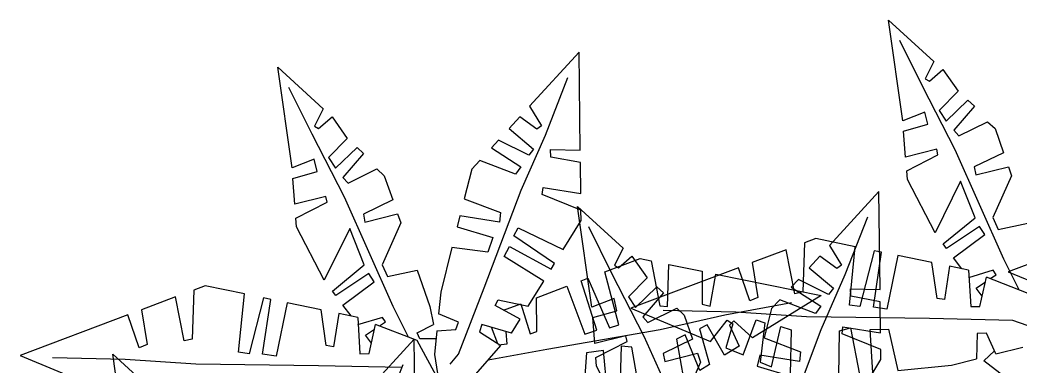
# Model space of a CAD drawing. Header units: millimetres. Extents: x 285 to 2285, y 238 to 2522.
# Drawn here: x 534.1 to 631.2, y 1603.8 to 1637.5 of the extents above; entities that cross this region are included whole.
import ezdxf

# ---------------------------------------------------------------- set-up
doc = ezdxf.new("R2010")
doc.units = ezdxf.units.MM
doc.layers.add('PALMA_pianta - trees palm', color=74, linetype='Continuous', lineweight=25)

msp = doc.modelspace()

# ---------------------------------------------------------------- linework, layer by layer
at = {"layer": 'PALMA_pianta - trees palm'}
for p, q in [((619.724, 1627.709), (618.332, 1637.465)), ((618.332, 1637.465), (622.746, 1633.442)), ((621.667, 1630.987), (619.425, 1635.491)), ((588.332, 1634.345), (583.525, 1629.105)), ((588.444, 1624.861), (588.332, 1634.345)), ((622.746, 1633.442), (621.9, 1631.766)), ((560.505, 1623.135), (559.113, 1632.891)), ((559.113, 1632.891), (563.527, 1628.867)), ((622.304, 1631.534), (623.604, 1632.66)), ((623.604, 1632.66), (625.074, 1630.555)), ((585.065, 1626.308), (587.246, 1631.888)), ((621.9, 1631.766), (622.304, 1631.534)), ((562.448, 1626.412), (560.205, 1630.917)), ((624.801, 1624.871), (621.667, 1630.987)), ((625.074, 1630.555), (623.253, 1628.709)), ((623.941, 1627.671), (626.025, 1629.688)), ((626.025, 1629.688), (626.659, 1629.11)), ((626.025, 1629.688), (626.659, 1629.11)), ((563.527, 1628.867), (562.681, 1627.191)), ((583.525, 1629.105), (584.707, 1627.207)), ((621.867, 1628.537), (619.724, 1627.709)), ((622.15, 1627.356), (621.867, 1628.537)), ((623.253, 1628.709), (623.941, 1627.671)), ((626.659, 1629.11), (624.661, 1626.776)), ((563.084, 1626.96), (564.385, 1628.085)), ((564.385, 1628.085), (565.855, 1625.981)), ((582.591, 1628.086), (581.556, 1626.957)), ((584.252, 1626.89), (582.591, 1628.086)), ((625.151, 1626.227), (627.94, 1627.601)), ((627.94, 1627.601), (628.665, 1626.94)), ((562.681, 1627.191), (563.084, 1626.96)), ((581.556, 1626.957), (583.911, 1624.962)), ((584.707, 1627.207), (584.252, 1626.89)), ((619.803, 1626.692), (622.15, 1627.356)), ((619.998, 1624.183), (619.803, 1626.692)), ((624.661, 1626.776), (625.151, 1626.227)), ((628.665, 1626.94), (629.481, 1624.607)), ((565.582, 1620.297), (562.448, 1626.412)), ((565.855, 1625.981), (564.034, 1624.134)), ((580.52, 1625.829), (579.83, 1625.076)), ((580.52, 1625.829), (579.83, 1625.076)), ((583.448, 1624.368), (580.52, 1625.829)), ((582.725, 1620.956), (585.065, 1626.308)), ((564.722, 1623.097), (566.806, 1625.114)), ((566.806, 1625.114), (567.44, 1624.536)), ((566.806, 1625.114), (567.44, 1624.536)), ((579.83, 1625.076), (582.69, 1623.229)), ((583.911, 1624.962), (583.448, 1624.368)), ((585.573, 1624.905), (588.444, 1624.861)), ((585.605, 1624.184), (585.573, 1624.905)), ((623.012, 1624.931), (619.998, 1624.183)), ((623.126, 1624.382), (623.012, 1624.931)), ((629.525, 1614.278), (624.801, 1624.871)), ((629.481, 1624.607), (626.646, 1623.224)), ((562.648, 1623.963), (560.505, 1623.135)), ((562.931, 1622.782), (562.648, 1623.963)), ((564.034, 1624.134), (564.722, 1623.097)), ((567.44, 1624.536), (565.442, 1622.202)), ((578.713, 1623.859), (577.925, 1622.999)), ((582.167, 1622.527), (578.713, 1623.859)), ((588.458, 1623.646), (585.605, 1624.184)), ((588.494, 1620.651), (588.458, 1623.646)), ((620.103, 1622.833), (623.126, 1624.382)), ((560.584, 1622.118), (562.931, 1622.782)), ((565.931, 1621.653), (568.721, 1623.026)), ((568.721, 1623.026), (569.445, 1622.366)), ((577.925, 1622.999), (577.205, 1620.146)), ((582.69, 1623.229), (582.167, 1622.527)), ((620.168, 1622.001), (620.103, 1622.833)), ((626.646, 1623.224), (626.789, 1622.445)), ((626.789, 1622.445), (629.956, 1623.249)), ((629.956, 1623.249), (630.264, 1622.368)), ((629.956, 1623.249), (630.264, 1622.368)), ((560.779, 1619.609), (560.584, 1622.118)), ((565.442, 1622.202), (565.931, 1621.653)), ((569.445, 1622.366), (570.262, 1620.033)), ((622.844, 1616.833), (620.168, 1622.001)), ((625.315, 1621.84), (622.844, 1616.833)), ((626.733, 1618.292), (625.315, 1621.84)), ((630.264, 1622.368), (628.465, 1618.319)), ((579.141, 1611.489), (582.725, 1620.956)), ((584.764, 1620.554), (584.841, 1621.217)), ((584.841, 1621.217), (588.494, 1620.651)), ((617.409, 1620.841), (612.603, 1615.601)), ((617.521, 1611.358), (617.409, 1620.841)), ((563.792, 1620.356), (560.779, 1619.609)), ((560.884, 1618.259), (563.907, 1619.808)), ((563.907, 1619.808), (563.792, 1620.356)), ((570.306, 1609.703), (565.582, 1620.297)), ((570.262, 1620.033), (567.427, 1618.65)), ((577.205, 1620.146), (580.714, 1618.807)), ((588.513, 1619.038), (584.764, 1620.554)), ((580.714, 1618.807), (580.627, 1617.868)), ((589.583, 1609.632), (588.19, 1619.388)), ((588.19, 1619.388), (592.604, 1615.364)), ((588.524, 1618.045), (588.513, 1619.038)), ((560.949, 1617.427), (560.884, 1618.259)), ((567.427, 1618.65), (567.569, 1617.87)), ((567.569, 1617.87), (570.737, 1618.675)), ((570.737, 1618.675), (571.045, 1617.794)), ((570.737, 1618.675), (571.045, 1617.794)), ((576.786, 1618.485), (576.514, 1617.408)), ((576.786, 1618.485), (576.514, 1617.408)), ((580.627, 1617.868), (576.786, 1618.485)), ((586.792, 1615.229), (588.524, 1618.045)), ((614.143, 1612.805), (616.323, 1618.384)), ((623.648, 1615.756), (626.733, 1618.292)), ((628.465, 1618.319), (628.983, 1617.164)), ((563.625, 1612.259), (560.949, 1617.427)), ((566.096, 1617.266), (563.625, 1612.259)), ((567.514, 1613.718), (566.096, 1617.266)), ((571.045, 1617.794), (569.246, 1613.745)), ((576.514, 1617.408), (579.968, 1616.393)), ((582.025, 1616.546), (582.439, 1617.308)), ((582.439, 1617.308), (586.792, 1615.229)), ((591.526, 1612.909), (589.283, 1617.413)), ((627.164, 1617.455), (623.965, 1615.33)), ((627.682, 1616.675), (627.164, 1617.455)), ((628.983, 1617.164), (631.855, 1617.783)), ((640.371, 1616.994), (629.931, 1613.066)), ((579.968, 1616.393), (579.478, 1614.969)), ((585.953, 1613.866), (582.025, 1616.546)), ((610.199, 1615.86), (610.027, 1611.108)), ((611.292, 1616.272), (610.199, 1615.86)), ((615.101, 1615.485), (611.292, 1616.272)), ((624.652, 1614.41), (627.682, 1616.675)), ((576.006, 1615.398), (574.919, 1611.09)), ((579.478, 1614.969), (576.006, 1615.398)), ((581.071, 1614.527), (581.603, 1615.507)), ((581.603, 1615.507), (585.622, 1613.328)), ((592.604, 1615.364), (591.758, 1613.688)), ((608.424, 1615.193), (605.127, 1613.952)), ((609.263, 1610.928), (608.424, 1615.193)), ((612.603, 1615.601), (613.784, 1613.704)), ((614.549, 1609.84), (615.101, 1615.485)), ((616.944, 1615.105), (615.557, 1609.688)), ((616.874, 1609.638), (617.672, 1614.955)), ((617.672, 1614.955), (616.944, 1615.105)), ((617.672, 1614.955), (616.944, 1615.105)), ((623.965, 1615.33), (623.648, 1615.756)), ((623.965, 1615.33), (623.648, 1615.756)), ((584.905, 1612.163), (581.071, 1614.527)), ((590.844, 1613.052), (594.245, 1614.34)), ((592.162, 1613.457), (593.462, 1614.582)), ((593.462, 1614.582), (594.933, 1612.477)), ((594.245, 1614.34), (595.316, 1614.121)), ((595.316, 1614.121), (596.176, 1609.757)), ((605.127, 1613.952), (605.677, 1610.582)), ((611.669, 1614.583), (610.633, 1613.454)), ((613.33, 1613.387), (611.669, 1614.583)), ((619.246, 1614.63), (618.171, 1609.443)), ((622.537, 1613.95), (619.246, 1614.63)), ((623.039, 1610.481), (622.537, 1613.95)), ((625.443, 1613.35), (624.652, 1614.41)), ((631.001, 1611.298), (629.525, 1614.278)), ((564.429, 1611.181), (567.514, 1613.718)), ((569.246, 1613.745), (569.763, 1612.59)), ((569.763, 1612.59), (572.636, 1613.209)), ((572.636, 1613.209), (573.868, 1609.686)), ((585.622, 1613.328), (585.953, 1613.866)), ((585.622, 1613.328), (585.953, 1613.866)), ((592.187, 1607.919), (590.844, 1613.052)), ((591.758, 1613.688), (592.162, 1613.457)), ((603.79, 1613.449), (593.351, 1609.522)), ((596.908, 1609.704), (597.053, 1613.767)), ((597.053, 1613.767), (600.282, 1613.107)), ((600.282, 1613.107), (600.271, 1609.913)), ((604.892, 1610.258), (603.79, 1613.449)), ((610.633, 1613.454), (612.989, 1611.458)), ((613.784, 1613.704), (613.33, 1613.387)), ((624.246, 1613.597), (623.759, 1610.373)), ((626.096, 1613.216), (624.246, 1613.597)), ((628.484, 1613.211), (626.087, 1612.486)), ((626.096, 1613.216), (626.308, 1609.695)), ((628.772, 1612.778), (628.484, 1613.211)), ((629.931, 1613.066), (637.652, 1609.855)), ((567.945, 1612.881), (564.746, 1610.756)), ((565.433, 1609.836), (568.463, 1612.101)), ((568.463, 1612.101), (567.945, 1612.881)), ((583.408, 1609.73), (584.905, 1612.163)), ((588.547, 1612.182), (589.197, 1612.428)), ((588.547, 1612.182), (589.197, 1612.428)), ((590.068, 1607.389), (588.547, 1612.182)), ((589.197, 1612.428), (591.278, 1607.63)), ((594.66, 1606.793), (591.526, 1612.909)), ((594.933, 1612.477), (593.111, 1610.631)), ((601.044, 1609.729), (601.591, 1612.84)), ((601.591, 1612.84), (611.813, 1610.752)), ((609.598, 1612.325), (608.908, 1611.573)), ((609.598, 1612.325), (608.908, 1611.573)), ((612.526, 1610.864), (609.598, 1612.325)), ((611.803, 1607.453), (614.143, 1612.805)), ((626.833, 1611.487), (627.725, 1612.081)), ((627.194, 1609.71), (627.827, 1612.539)), ((631.863, 1610.961), (627.827, 1612.539)), ((628.196, 1612.395), (628.772, 1612.778)), ((550.98, 1611.286), (550.807, 1606.534)), ((552.073, 1611.697), (550.98, 1611.286)), ((555.881, 1610.911), (552.073, 1611.697)), ((564.746, 1610.756), (564.429, 1611.181)), ((564.746, 1610.756), (564.429, 1611.181)), ((574.919, 1611.09), (574.703, 1608.977)), ((576.656, 1605.088), (579.141, 1611.489)), ((584.201, 1610.537), (587.141, 1611.65)), ((587.141, 1611.65), (588.899, 1607.018)), ((593.799, 1609.594), (595.883, 1611.611)), ((596.517, 1611.033), (594.519, 1608.698)), ((595.883, 1611.611), (596.517, 1611.033)), ((595.883, 1611.611), (596.517, 1611.033)), ((608.908, 1611.573), (611.767, 1609.726)), ((610.027, 1611.108), (609.263, 1610.928)), ((612.989, 1611.458), (612.526, 1610.864)), ((614.651, 1611.402), (617.521, 1611.358)), ((614.682, 1610.681), (614.651, 1611.402)), ((627.417, 1610.705), (626.833, 1611.487)), ((549.205, 1610.618), (545.908, 1609.378)), ((550.044, 1606.354), (549.205, 1610.618)), ((555.329, 1605.265), (555.881, 1610.911)), ((557.725, 1610.53), (556.337, 1605.114)), ((557.655, 1605.063), (558.453, 1610.38)), ((558.453, 1610.38), (557.725, 1610.53)), ((558.453, 1610.38), (557.725, 1610.53)), ((560.027, 1610.055), (558.951, 1604.869)), ((563.318, 1609.376), (560.027, 1610.055)), ((580.194, 1609.79), (580.489, 1610.335)), ((580.489, 1610.335), (583.408, 1609.73)), ((584.25, 1607.258), (584.201, 1610.537)), ((591.725, 1610.459), (589.583, 1609.632)), ((592.009, 1609.278), (591.725, 1610.459)), ((593.111, 1610.631), (593.799, 1609.594)), ((602.454, 1608.89), (608.934, 1610.088)), ((605.677, 1610.582), (604.892, 1610.258)), ((611.813, 1610.752), (605.156, 1606.646)), ((607.791, 1610.355), (607.003, 1609.496)), ((611.245, 1609.023), (607.791, 1610.355)), ((617.536, 1610.143), (614.682, 1610.681)), ((617.571, 1607.147), (617.536, 1610.143)), ((623.759, 1610.373), (623.039, 1610.481)), ((545.908, 1609.378), (546.458, 1606.008)), ((563.82, 1605.907), (563.318, 1609.376)), ((566.223, 1608.776), (565.433, 1609.836)), ((571.782, 1606.723), (570.306, 1609.703)), ((573.868, 1609.686), (574.208, 1607.935)), ((582.63, 1608.466), (580.194, 1609.79)), ((581.022, 1609.333), (582.675, 1609.959)), ((582.675, 1609.959), (583.6, 1607.052)), ((589.662, 1608.614), (592.009, 1609.278)), ((593.351, 1609.522), (601.071, 1606.31)), ((595.009, 1608.149), (597.799, 1609.523)), ((596.176, 1609.757), (596.908, 1609.704)), ((603.545, 1609.133), (596.502, 1609.306)), ((597.799, 1609.523), (598.523, 1608.863)), ((600.271, 1609.913), (601.044, 1609.729)), ((610.4, 1608.694), (603.545, 1609.133)), ((607.003, 1609.496), (606.282, 1606.642)), ((611.767, 1609.726), (611.245, 1609.023)), ((615.557, 1609.688), (614.549, 1609.84)), ((618.171, 1609.443), (616.874, 1609.638)), ((626.308, 1609.695), (627.194, 1609.71)), ((544.571, 1608.875), (534.131, 1604.947)), ((545.673, 1605.683), (544.571, 1608.875)), ((565.027, 1609.023), (564.54, 1605.799)), ((566.877, 1608.641), (565.027, 1609.023)), ((569.265, 1608.637), (566.868, 1607.912)), ((566.877, 1608.641), (567.089, 1605.121)), ((568.977, 1607.82), (569.553, 1608.204)), ((569.553, 1608.204), (569.265, 1608.637)), ((576.648, 1608.192), (574.703, 1608.977)), ((576.402, 1607.48), (576.648, 1608.192)), ((581.788, 1607.098), (582.63, 1608.466)), ((589.857, 1606.106), (589.662, 1608.614)), ((594.519, 1608.698), (595.009, 1608.149)), ((596.187, 1607.472), (602.454, 1608.89)), ((598.523, 1608.863), (599.339, 1606.53)), ((601.071, 1606.31), (602.695, 1608.377)), ((602.695, 1608.377), (603.228, 1608.002)), ((603.351, 1608.316), (602.914, 1607.891)), ((605.156, 1606.646), (603.351, 1608.316)), ((604.235, 1604.994), (605.496, 1608.398)), ((605.496, 1608.398), (606.339, 1608.124)), ((606.339, 1608.124), (605.898, 1604.302)), ((622.304, 1608.528), (610.4, 1608.694)), ((630.376, 1608.348), (622.304, 1608.528)), ((631.773, 1607.843), (630.376, 1608.348)), ((567.614, 1606.913), (568.506, 1607.507)), ((567.974, 1605.135), (568.608, 1607.964)), ((572.644, 1606.386), (568.608, 1607.964)), ((572.639, 1607.132), (574.208, 1607.935)), ((572.898, 1606.555), (572.639, 1607.132)), ((574.534, 1607.327), (574.302, 1605.053)), ((574.534, 1607.327), (576.402, 1607.48)), ((578.913, 1607.949), (578.668, 1607.237)), ((578.668, 1607.237), (580.745, 1605.91)), ((581.788, 1607.098), (578.913, 1607.949)), ((580.463, 1606.091), (579.832, 1607.677)), ((581.226, 1607.264), (581.346, 1606.051)), ((583.6, 1607.052), (584.25, 1607.258)), ((585.217, 1605.563), (596.187, 1607.472)), ((588.899, 1607.018), (590.068, 1607.389)), ((591.278, 1607.63), (592.187, 1607.919)), ((600.76, 1607.923), (600.023, 1607.545)), ((600.023, 1607.545), (600.994, 1604.08)), ((602.428, 1604.964), (600.76, 1607.923)), ((603.228, 1608.002), (602.571, 1605.686)), ((602.914, 1607.891), (603.862, 1605.849)), ((607.007, 1603.84), (607.901, 1607.742)), ((607.901, 1607.742), (608.888, 1607.447)), ((608.218, 1597.985), (611.803, 1607.453)), ((608.888, 1607.447), (608.8, 1603.094)), ((613.51, 1602.915), (613.583, 1607.331)), ((613.583, 1607.331), (614.656, 1607.612)), ((613.842, 1607.051), (613.919, 1607.714)), ((613.919, 1607.714), (617.571, 1607.147)), ((614.656, 1607.612), (615.514, 1603.118)), ((616.55, 1607.476), (618.321, 1607.504)), ((616.814, 1603.25), (616.55, 1607.476)), ((618.321, 1607.504), (619.239, 1603.495)), ((550.807, 1606.534), (550.044, 1606.354)), ((572.353, 1606.543), (567.547, 1601.303)), ((568.197, 1606.13), (567.614, 1606.913)), ((572.465, 1597.06), (572.353, 1606.543)), ((574.693, 1602.601), (572.644, 1606.386)), ((574.472, 1606.567), (572.898, 1606.555)), ((592.87, 1606.853), (589.857, 1606.106)), ((589.962, 1604.755), (592.984, 1606.305)), ((592.984, 1606.305), (592.87, 1606.853)), ((599.384, 1596.2), (594.66, 1606.793)), ((599.339, 1606.53), (596.504, 1605.146)), ((598.636, 1606.962), (597.768, 1606.543)), ((597.768, 1606.543), (598.491, 1602.536)), ((600.038, 1603.49), (598.636, 1606.962)), ((606.282, 1606.642), (609.791, 1605.304)), ((617.59, 1605.535), (613.842, 1607.051)), ((626.948, 1607.093), (626.861, 1604.629)), ((627.834, 1607.108), (626.948, 1607.093)), ((628.752, 1605.104), (627.834, 1607.108)), ((546.458, 1606.008), (545.673, 1605.683)), ((556.337, 1605.114), (555.329, 1605.265)), ((564.54, 1605.799), (563.82, 1605.907)), ((578.314, 1603.142), (580.745, 1605.91)), ((579.527, 1604.523), (585.217, 1605.563)), ((581.346, 1606.051), (580.526, 1605.933)), ((589.046, 1605.205), (588.79, 1601.366)), ((590.687, 1605.44), (589.046, 1605.205)), ((591.066, 1601.497), (590.687, 1605.44)), ((592.416, 1605.846), (592.286, 1601.568)), ((593.448, 1605.744), (592.416, 1605.846)), ((594.167, 1601.676), (593.448, 1605.744)), ((603.862, 1605.849), (602.428, 1604.964)), ((602.571, 1605.686), (604.235, 1604.994)), ((609.791, 1605.304), (609.705, 1604.364)), ((617.602, 1604.542), (617.59, 1605.535)), ((628.616, 1605.4), (627.593, 1604.429)), ((628.752, 1605.104), (631.359, 1605.759)), ((534.131, 1604.947), (541.852, 1601.735)), ((544.326, 1604.559), (537.283, 1604.732)), ((544.527, 1595.334), (543.134, 1605.09)), ((543.134, 1605.09), (547.548, 1601.066)), ((551.181, 1604.119), (544.326, 1604.559)), ((558.951, 1604.869), (557.655, 1605.063)), ((567.089, 1605.121), (567.974, 1605.135)), ((574.302, 1605.053), (574.693, 1602.601)), ((575.847, 1604.118), (576.656, 1605.088)), ((590.026, 1603.924), (589.962, 1604.755)), ((596.504, 1605.146), (596.647, 1604.367)), ((596.647, 1604.367), (599.815, 1605.171)), ((600.123, 1604.291), (598.324, 1600.242)), ((599.815, 1605.171), (600.123, 1604.291)), ((599.815, 1605.171), (600.123, 1604.291)), ((605.863, 1604.981), (605.591, 1603.905)), ((605.863, 1604.981), (605.591, 1603.905)), ((609.705, 1604.364), (605.863, 1604.981)), ((605.898, 1604.302), (607.007, 1603.84)), ((605.898, 1604.302), (607.007, 1603.84)), ((615.869, 1601.726), (617.602, 1604.542)), ((624.438, 1604.02), (626.861, 1604.629)), ((629.541, 1602.921), (627.593, 1604.429)), ((563.085, 1603.953), (551.181, 1604.119)), ((571.157, 1603.773), (563.085, 1603.953)), ((569.086, 1598.507), (571.267, 1604.086)), ((592.702, 1598.756), (590.026, 1603.924)), ((600.994, 1604.08), (600.038, 1603.49)), ((600.994, 1604.08), (600.038, 1603.49)), ((605.591, 1603.905), (609.046, 1602.89)), ((619.239, 1603.495), (624.438, 1604.02))]:
    msp.add_line(p, q, dxfattribs=at)

doc.saveas('drawing.dxf')
